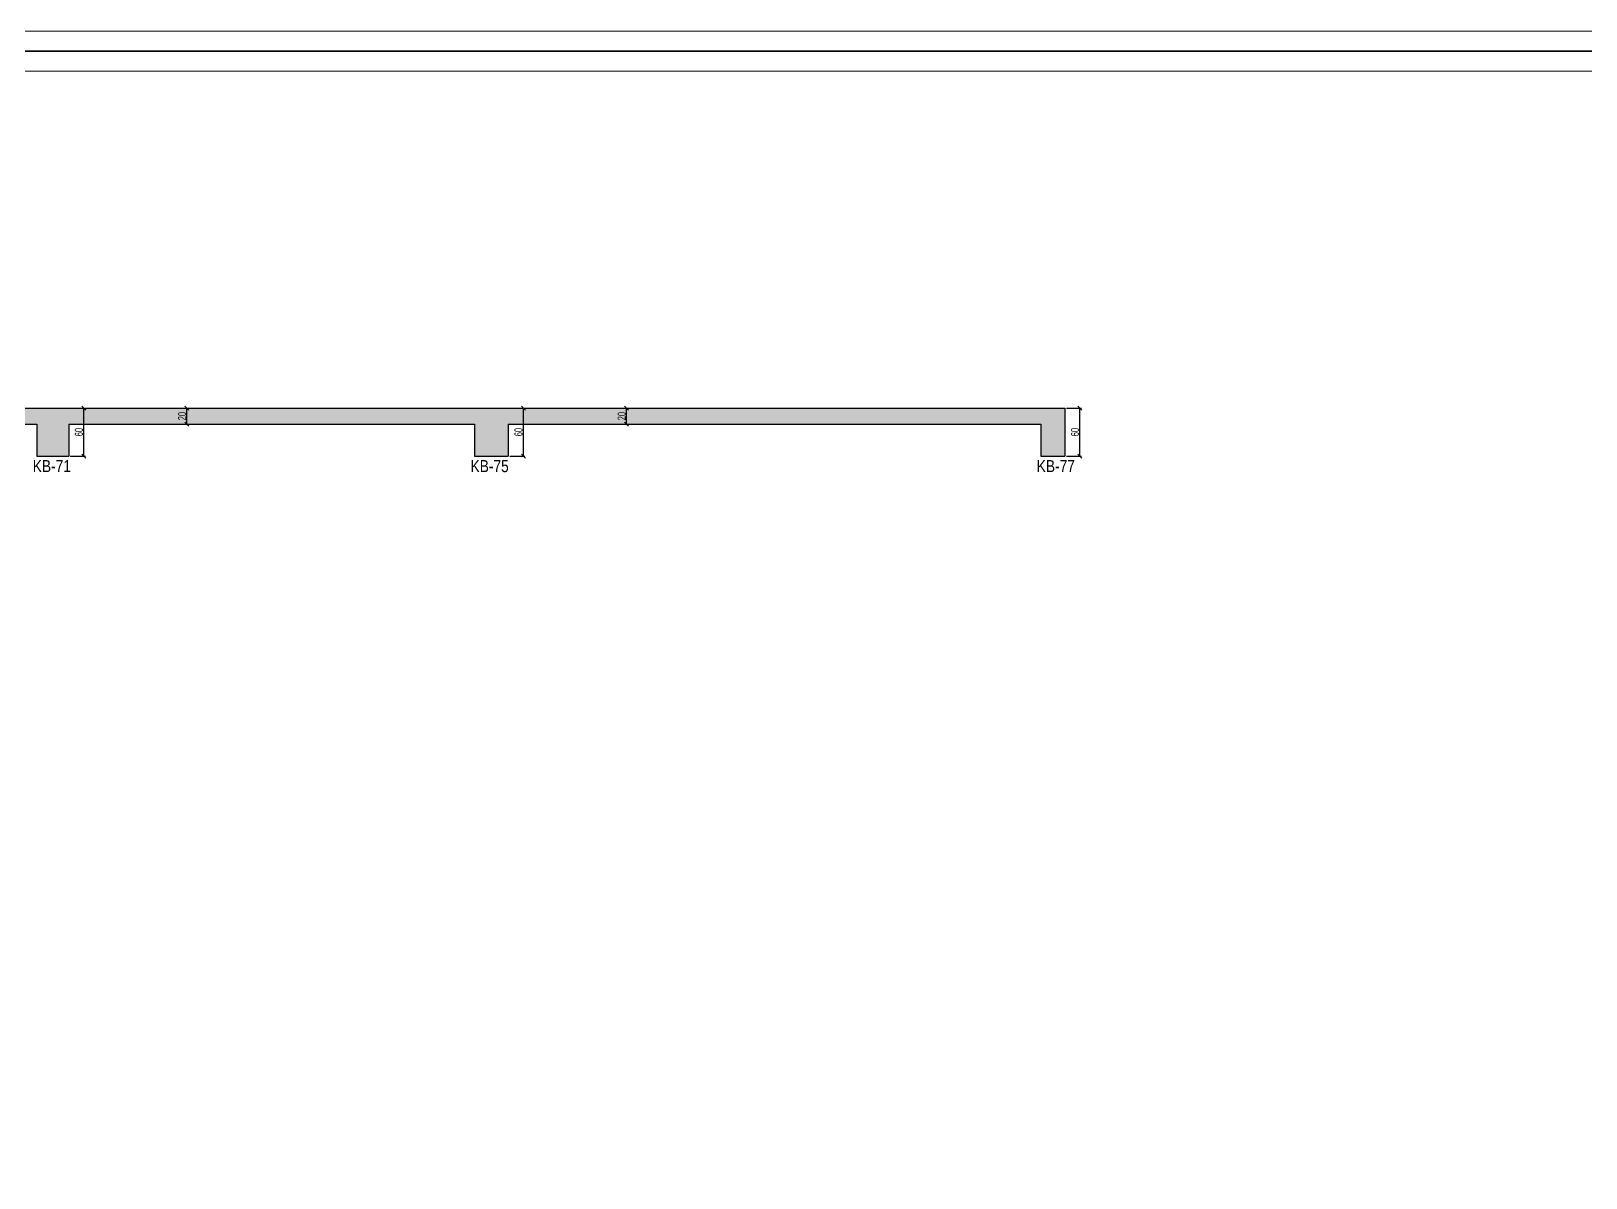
# Model space of a CAD drawing. Header units: millimetres. Extents: x -267 to 94375, y 6431 to 10838.
# Drawn here: x 62964 to 64908, y 9298 to 10732 of the extents above; entities that cross this region are included whole.
import ezdxf

# ---------------------------------------------------------------- set-up
doc = ezdxf.new("R2010")
doc.units = ezdxf.units.MM
doc.header["$LTSCALE"] = 0.0001
for name, color, linetype, lineweight in [('AKS OLCU (BEYKENT)', 200, 'Continuous', 20), ('DOSEME SINIRI (BEYKENT)', 2, 'Continuous', 30), ('KIRIS ISMI (BEYKENT)', 40, 'Continuous', 20), ('OLCU (BEYKENT)', 14, 'Continuous', 20), ('SHEETSUMMARY-50', 152, 'Continuous', 20), ('SheetView', 40, 'Continuous', 20), ('SheetViewOut', 231, 'Continuous', 20), ('TARAMA (BEYKENT)', 252, 'Continuous', 25)]:
    doc.layers.add(name, color=color, linetype=linetype, lineweight=lineweight)
doc.styles.add('DSMOLC-50', font='bahnschrift light condensed', dxfattribs={"width": 0.75, "height": 10})
doc.styles.add('KLNOLC-25', font='bahnschrift light condensed', dxfattribs={"width": 0.75, "height": 10})
doc.styles.add('YAZI (BEYKENT)', font='')
doc.styles.get('YAZI (BEYKENT)').set_extended_font_data('Bahnschrift Light Condensed')
doc.dimstyles.new('DSMOLC-50', dxfattribs={"dimtxt": 10, "dimasz": 5, "dimexe": 2, "dimexo": 2, "dimgap": 1, "dimtad": 1, "dimdec": 1, "dimrnd": 0.5, "dimzin": 12, "dimdsep": 46, "dimtxsty": 'DSMOLC-50', "dimblk": 'OBLIQUE', "dimblk1": 'OBLIQUE', "dimblk2": 'OBLIQUE', "dimcen": 0, "dimclrt": 7, "dimadec": 0, "dimazin": 0, "dimtfac": 1, "dimtdec": 4, "dimtix": 1, "dimtmove": 2, "dimatfit": 3, "dimfxl": 1, "dimtzin": 0, "dimarcsym": 0})

# ---------------------------------------------------------------- blocks, each defined once
blk = doc.blocks.new('_Oblique')
at = {"color": 0, "linetype": 'ByBlock', "lineweight": -2}
blk.add_line((-0.5, -0.5), (0.5, 0.5), dxfattribs=at)
blk = doc.blocks.new('*D1020')
at = {"layer": 'AKS OLCU (BEYKENT)', "color": 0, "lineweight": -2, "transparency": 16777216}
for p, q in [((62722.8, 9422.7), (62716.6, 9412.4)), ((62717.6, 9414.2), (63103.4, 9182.5)), ((63108.6, 9191.1), (63102.4, 9180.8))]:
    blk.add_line(p, q, dxfattribs=at)
at = {"layer": 'DEFPOINTS', "color": 0, "lineweight": -3, "transparency": 16777216}
for p in [(62723.8, 9424.4), (63109.6, 9192.8), (63103.4, 9182.5)]:
    blk.add_point(p, dxfattribs=at)
at = {"layer": 'AKS OLCU (BEYKENT)', "color": 0, "lineweight": -2, "transparency": 16777216, "xscale": 5, "yscale": 5, "zscale": 5}
for p, rotation in [((62717.6, 9414.2), 149.0195588067591), ((63103.4, 9182.5), 329.0195588067592)]:
    blk.add_blockref('_Oblique', p, dxfattribs=dict(at, rotation=rotation))
at = {"layer": 'AKS OLCU (BEYKENT)', "color": 7, "transparency": 16777216, "insert": (62913.7, 9303.6), "char_height": 10, "attachment_point": 5, "rotation": 329.0196, "style": 'DSMOLC-50'}
blk.add_mtext('450', dxfattribs=at)
blk = doc.blocks.new('*D1023')
at = {"layer": 'AKS OLCU (BEYKENT)', "color": 0, "lineweight": -2, "transparency": 16777216}
for p, q in [((61721.7, 10028.4), (61723.8, 10031.8)), ((61722.8, 10030.1), (64340.7, 8458.3)), ((64339.7, 8456.6), (64341.7, 8460))]:
    blk.add_line(p, q, dxfattribs=at)
at = {"layer": 'DEFPOINTS', "color": 0, "lineweight": -3, "transparency": 16777216}
for p in [(61720.7, 10026.7), (64338.6, 8454.9), (64340.7, 8458.3)]:
    blk.add_point(p, dxfattribs=at)
at = {"layer": 'AKS OLCU (BEYKENT)', "color": 0, "lineweight": -2, "transparency": 16777216, "xscale": 5, "yscale": 5, "zscale": 5}
for p, rotation in [((61722.8, 10030.1), 149.0195588067591), ((64340.7, 8458.3), 329.0195588067592)]:
    blk.add_blockref('_Oblique', p, dxfattribs=dict(at, rotation=rotation))
at = {"layer": 'AKS OLCU (BEYKENT)', "color": 7, "transparency": 16777216, "insert": (63034.9, 9249.5), "char_height": 10, "attachment_point": 5, "rotation": 329.0196, "style": 'DSMOLC-50'}
blk.add_mtext('3053.5', dxfattribs=at)
blk = doc.blocks.new('*D1069')
at = {"layer": 'DEFPOINTS', "color": 0, "lineweight": -3, "transparency": 16777216}
for p in [(63011, 10260.5), (63029.9, 10260.5), (63011, 10200.5)]:
    blk.add_point(p, dxfattribs=at)
at = {"layer": 'OLCU (BEYKENT)', "color": 0, "lineweight": -2, "transparency": 16777216}
for p, q in [((63013, 10260.5), (63031.9, 10260.5)), ((63029.9, 10200.5), (63029.9, 10260.5)), ((63013, 10200.5), (63031.9, 10200.5))]:
    blk.add_line(p, q, dxfattribs=at)
at = {"layer": 'OLCU (BEYKENT)', "color": 0, "lineweight": -2, "transparency": 16777216, "xscale": 5, "yscale": 5, "zscale": 5}
for p, rotation in [((63029.9, 10260.5), 90), ((63029.9, 10200.5), 270)]:
    blk.add_blockref('_Oblique', p, dxfattribs=dict(at, rotation=rotation))
at = {"layer": 'OLCU (BEYKENT)', "color": 7, "lineweight": -3, "transparency": 16777216, "insert": (63023.8, 10230.5), "char_height": 10, "attachment_point": 5, "rotation": 90, "style": 'KLNOLC-25'}
blk.add_mtext('60', dxfattribs=at)
blk = doc.blocks.new('*D1070')
at = {"layer": 'DEFPOINTS', "color": 0, "lineweight": -3, "transparency": 16777216}
for p in [(63141.3, 10260.5), (63158.9, 10260.5), (63141.3, 10240.5)]:
    blk.add_point(p, dxfattribs=at)
at = {"layer": 'OLCU (BEYKENT)', "color": 0, "lineweight": -2, "transparency": 16777216}
for p, q in [((63143.3, 10260.5), (63160.9, 10260.5)), ((63158.9, 10240.5), (63158.9, 10260.5)), ((63143.3, 10240.5), (63160.9, 10240.5))]:
    blk.add_line(p, q, dxfattribs=at)
at = {"layer": 'OLCU (BEYKENT)', "color": 0, "lineweight": -2, "transparency": 16777216, "xscale": 5, "yscale": 5, "zscale": 5}
for p, rotation in [((63158.9, 10260.5), 90), ((63158.9, 10240.5), 270)]:
    blk.add_blockref('_Oblique', p, dxfattribs=dict(at, rotation=rotation))
at = {"layer": 'OLCU (BEYKENT)', "color": 7, "lineweight": -3, "transparency": 16777216, "insert": (63152.8, 10250.5), "char_height": 10, "attachment_point": 5, "rotation": 90, "style": 'KLNOLC-25'}
blk.add_mtext('20', dxfattribs=at)
blk = doc.blocks.new('*D1071')
at = {"layer": 'DEFPOINTS', "color": 0, "lineweight": -3, "transparency": 16777216}
for p in [(63560.5, 10260.5), (63579.4, 10260.5), (63560.5, 10200.5)]:
    blk.add_point(p, dxfattribs=at)
at = {"layer": 'OLCU (BEYKENT)', "color": 0, "lineweight": -2, "transparency": 16777216}
for p, q in [((63562.5, 10260.5), (63581.4, 10260.5)), ((63579.4, 10200.5), (63579.4, 10260.5)), ((63562.5, 10200.5), (63581.4, 10200.5))]:
    blk.add_line(p, q, dxfattribs=at)
at = {"layer": 'OLCU (BEYKENT)', "color": 0, "lineweight": -2, "transparency": 16777216, "xscale": 5, "yscale": 5, "zscale": 5}
for p, rotation in [((63579.4, 10260.5), 90), ((63579.4, 10200.5), 270)]:
    blk.add_blockref('_Oblique', p, dxfattribs=dict(at, rotation=rotation))
at = {"layer": 'OLCU (BEYKENT)', "color": 7, "lineweight": -3, "transparency": 16777216, "insert": (63573.3, 10230.5), "char_height": 10, "attachment_point": 5, "rotation": 90, "style": 'KLNOLC-25'}
blk.add_mtext('60', dxfattribs=at)
blk = doc.blocks.new('*D1072')
at = {"layer": 'DEFPOINTS', "color": 0, "lineweight": -3, "transparency": 16777216}
for p in [(63690.8, 10260.5), (63708.4, 10260.5), (63690.8, 10240.5)]:
    blk.add_point(p, dxfattribs=at)
at = {"layer": 'OLCU (BEYKENT)', "color": 0, "lineweight": -2, "transparency": 16777216}
for p, q in [((63692.8, 10260.5), (63710.4, 10260.5)), ((63708.4, 10240.5), (63708.4, 10260.5)), ((63692.8, 10240.5), (63710.4, 10240.5))]:
    blk.add_line(p, q, dxfattribs=at)
at = {"layer": 'OLCU (BEYKENT)', "color": 0, "lineweight": -2, "transparency": 16777216, "xscale": 5, "yscale": 5, "zscale": 5}
for p, rotation in [((63708.4, 10260.5), 90), ((63708.4, 10240.5), 270)]:
    blk.add_blockref('_Oblique', p, dxfattribs=dict(at, rotation=rotation))
at = {"layer": 'OLCU (BEYKENT)', "color": 7, "lineweight": -3, "transparency": 16777216, "insert": (63702.3, 10250.5), "char_height": 10, "attachment_point": 5, "rotation": 90, "style": 'KLNOLC-25'}
blk.add_mtext('20', dxfattribs=at)
blk = doc.blocks.new('*D1073')
at = {"layer": 'DEFPOINTS', "color": 0, "lineweight": -3, "transparency": 16777216}
for p in [(64256.1, 10260.5), (64275, 10260.5), (64256.1, 10200.5)]:
    blk.add_point(p, dxfattribs=at)
at = {"layer": 'OLCU (BEYKENT)', "color": 0, "lineweight": -2, "transparency": 16777216}
for p, q in [((64258.1, 10260.5), (64277, 10260.5)), ((64275, 10200.5), (64275, 10260.5)), ((64258.1, 10200.5), (64277, 10200.5))]:
    blk.add_line(p, q, dxfattribs=at)
at = {"layer": 'OLCU (BEYKENT)', "color": 0, "lineweight": -2, "transparency": 16777216, "xscale": 5, "yscale": 5, "zscale": 5}
for p, rotation in [((64275, 10260.5), 90), ((64275, 10200.5), 270)]:
    blk.add_blockref('_Oblique', p, dxfattribs=dict(at, rotation=rotation))
at = {"layer": 'OLCU (BEYKENT)', "color": 7, "lineweight": -3, "transparency": 16777216, "insert": (64268.9, 10230.5), "char_height": 10, "attachment_point": 5, "rotation": 90, "style": 'KLNOLC-25'}
blk.add_mtext('60', dxfattribs=at)

msp = doc.modelspace()

# ---------------------------------------------------------------- hatches: boundary and pattern name
at = {"layer": 'TARAMA (BEYKENT)', "lineweight": -3}
h = msp.add_hatch(dxfattribs=at)
h.set_pattern_fill('ANSI33', color=256)
h.set_pattern_definition([(45, (56234.0714, 5999.458), (-4.490128, 4.490128), []), (45, (56238.5616, 5999.458), (-4.490128, 4.490128), [3.175, -1.5875])])
h.paths.add_polyline_path([(58166.04, 10240.47), (58700.96, 10240.47), (58700.96, 10200.47), (58741.04, 10200.47), (58741.04, 10240.47), (59225.44, 10240.47), (59225.44, 10200.47), (59265.46, 10200.47), (59265.46, 10240.47), (59658.15, 10240.47), (59658.15, 10200.47), (59699.35, 10200.47), (59699.35, 10240.47), (60366.04, 10240.47), (60366.04, 10200.47), (60406.04, 10200.47), (60406.04, 10240.47), (60845.86, 10240.47), (60845.86, 10200.47), (60911.25, 10200.47), (60911.25, 10240.47), (61397.18, 10240.47), (61397.18, 10200.47), (61440.78, 10200.47), (61440.78, 10240.47), (62081.04, 10240.47), (62081.04, 10200.47), (62121.04, 10200.47), (62121.04, 10240.47), (62971.04, 10240.47), (62971.04, 10200.47), (63011.04, 10200.47), (63011.04, 10240.47), (63518.33, 10240.47), (63518.33, 10200.47), (63560.5, 10200.47), (63560.5, 10240.47), (64226.03, 10240.47), (64226.03, 10200.47), (64256.11, 10200.47), (64256.11, 10260.47), (58136.04, 10260.47), (58136.04, 10200.47), (58166.04, 10200.47)])

# ---------------------------------------------------------------- linework, layer by layer
at = {"layer": 'DOSEME SINIRI (BEYKENT)'}
for p, q in [((58136.04, 10260.47), (64256.11, 10260.47)), ((64256.11, 10260.47), (64256.11, 10200.47)), ((62121.04, 10240.47), (62971.04, 10240.47)), ((62971.04, 10240.47), (62971.04, 10200.47)), ((63011.04, 10240.47), (63011.04, 10200.47)), ((63011.04, 10240.47), (63518.33, 10240.47)), ((63518.33, 10240.47), (63518.33, 10200.47)), ((63560.5, 10240.47), (63560.5, 10200.47)), ((63560.5, 10240.47), (64226.03, 10240.47)), ((64226.03, 10240.47), (64226.03, 10200.47)), ((62971.04, 10200.47), (63011.04, 10200.47)), ((63518.33, 10200.47), (63560.5, 10200.47)), ((64226.03, 10200.47), (64256.11, 10200.47))]:
    msp.add_line(p, q, dxfattribs=at)
at = {"layer": 'SHEETSUMMARY-50', "const_width": 2, "flags": 128}
msp.add_lwpolyline([(57239.42, 6556.81), (72579.28, 6556.81), (72579.28, 10706.81), (57239.42, 10706.81)], close=True, dxfattribs=at)
at = {"layer": 'SheetView'}
msp.add_lwpolyline([(57264.42, 6581.81), (71954.28, 6581.81), (71954.28, 10681.81), (57264.42, 10681.81)], close=True, dxfattribs=at)
at = {"layer": 'SheetViewOut'}
msp.add_lwpolyline([(57214.42, 6531.81), (72604.28, 6531.81), (72604.28, 10731.81), (57214.42, 10731.81)], close=True, dxfattribs=at)

# ---------------------------------------------------------------- texts
at = {"layer": 'KIRIS ISMI (BEYKENT)', "style": 'YAZI (BEYKENT)'}
for s, p in [('KB-71', (62966.04, 10180.47)), ('KB-75', (63513.33, 10180.47)), ('KB-77', (64221.03, 10180.47))]:
    msp.add_text(s, height=15, dxfattribs=at).set_placement(p)

# ---------------------------------------------------------------- dimensions: what is measured, and where the dimension line sits
at = {"layer": 'AKS OLCU (BEYKENT)'}
for base, p1, p2, picture, middle in [((64340.7, 8458.33), (61720.72, 10026.69), (64338.64, 8454.9), '*D1023', (63034.88, 9249.46)), ((63103.44, 9182.52), (62723.81, 9424.44), (63109.61, 9192.81), '*D1020', (62913.68, 9303.57))]:
    dim = msp.add_linear_dim(base=base, p1=p1, p2=p2, angle=329.01956, dimstyle='DSMOLC-50', dxfattribs=at)
    dim.commit()
    dim.dimension.update_dxf_attribs({"geometry": picture, "text_midpoint": middle})
at = {"layer": 'OLCU (BEYKENT)', "lineweight": -3}
for base, p1, p2, picture, middle in [((63029.94, 10260.47), (63011.04, 10200.47), (63011.04, 10260.47), '*D1069', (63023.83, 10230.47)), ((63158.92, 10260.47), (63141.31, 10240.47), (63141.31, 10260.47), '*D1070', (63152.81, 10250.47)), ((63579.4, 10260.47), (63560.5, 10200.47), (63560.5, 10260.47), '*D1071', (63573.29, 10230.47)), ((63708.38, 10260.47), (63690.77, 10240.47), (63690.77, 10260.47), '*D1072', (63702.27, 10250.47)), ((64275.01, 10260.47), (64256.11, 10200.47), (64256.11, 10260.47), '*D1073', (64268.91, 10230.47))]:
    dim = msp.add_linear_dim(base=base, p1=p1, p2=p2, angle=90, dimstyle='DSMOLC-50', override={"dimtxsty": 'KLNOLC-25'}, dxfattribs=at)
    dim.commit()
    dim.dimension.update_dxf_attribs({"geometry": picture, "text_midpoint": middle})

doc.saveas('drawing.dxf')
